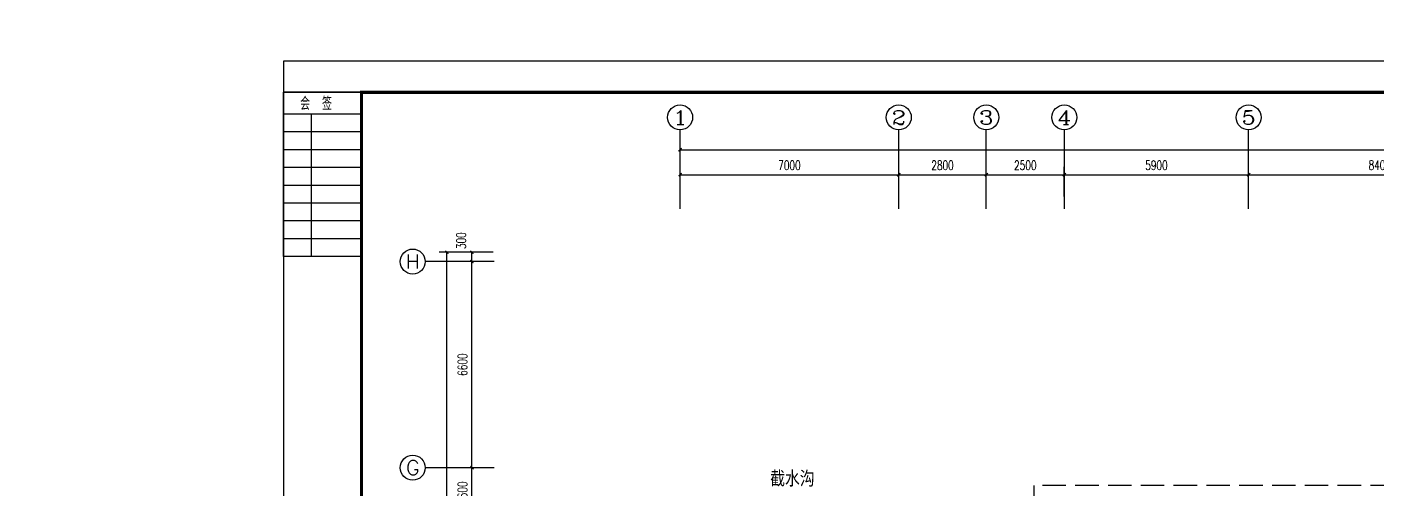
# Model space of a CAD drawing. Extents: x 2166032 to 5302137, y 581493 to 2416206.
# Drawn here: x 2544354 to 2587574, y 1291533 to 1306326 of the extents above; entities that cross this region are included whole.
import ezdxf
from ezdxf.enums import TextEntityAlignment as Align

# ---------------------------------------------------------------- set-up
doc = ezdxf.new("R2010")
doc.units = 0
doc.header["$LTSCALE"] = 1000
doc.header["$MEASUREMENT"] = 0
doc.linetypes.add('DASH', pattern=[0.35, 0.25, -0.1])
for name, color, linetype in [('AXIS', 3, 'Continuous'), ('AXIS_TEXT', 7, 'Continuous'), ('PUB_TEXT', 7, 'Continuous'), ('PUB_TITLE', 137, 'Continuous'), ('地沟', 8, 'Continuous')]:
    doc.layers.add(name, color=color, linetype=linetype)
doc.styles.add('_TCH_AXIS', font='complex_.ttf')
doc.styles.add('_TCH_DIM', font='tssdeng.shx', dxfattribs={"bigfont": 'tssdchn.shx'})
doc.styles.add('COMPLEX', font='complex_.ttf')
doc.styles.add('DIM_FONT', font='simplex_.ttf', dxfattribs={"width": 0.7})
doc.styles.add('TSSD_REIN', font='tssdeng.shx', dxfattribs={"width": 0.7, "bigfont": 'tssdchn.shx'})
doc.dimstyles.new('DIMN', dxfattribs={"dimtxt": 300, "dimasz": 100, "dimexe": 250, "dimexo": 300, "dimgap": 150, "dimtad": 1, "dimdec": 0, "dimzin": 0, "dimdsep": 46, "dimtxsty": 'DIM_FONT', "dimblk": 'ARCHTICK', "dimcen": 0.09, "dimclrt": 7, "dimazin": 2, "dimtfac": 1, "dimtdec": 0, "dimtix": 1, "dimtmove": 2, "dimatfit": 3, "dimldrblk": 'ARCHTICK', "dimfxl": 1, "dimtolj": 1, "dimtzin": 0, "dimarcsym": 0})

# ---------------------------------------------------------------- blocks, each defined once
blk = doc.blocks.new('$会签栏$00000001')
at = {"layer": 'PUB_TITLE'}
for p, q in [((-52.6, 0), (-52.6, 25)), ((-46.9, 0), (-46.9, 25)), ((-41.2, 0), (-41.2, 25)), ((-35.5, 0), (-35.5, 25)), ((-29.8, 0), (-29.8, 25)), ((-24.1, 0), (-24.1, 25)), ((-18.4, 0), (-18.4, 25)), ((-12.7, 0), (-12.7, 25)), ((-7, 0), (-7, 25)), ((0, 0), (0, 25)), ((-52.6, 16), (-7, 16))]:
    blk.add_line(p, q, dxfattribs=at)
blk.add_lwpolyline([(0, 25), (0, 0), (-52.6, 0), (-52.6, 25)], close=True, dxfattribs=at)
at = {"layer": 'PUB_TITLE', "color": 0, "style": 'TSSD_REIN', "width": 0.75}
blk.add_text('会  签', height=4.219, rotation=270, dxfattribs=at).set_placement((-5.71, 19.67))
blk = doc.blocks.new('_ArchTick')
at = {"color": 0, "linetype": 'ByBlock', "const_width": 0.4}
blk.add_lwpolyline([(-0.5, -0.5), (0.5, 0.5)], dxfattribs=at)
blk = doc.blocks.new('*D2636')
at = {"layer": 'AXIS', "color": 0, "lineweight": -2}
for p, q in [((2565264, 1300896), (2565264, 1301848)), ((2572264, 1300896), (2572264, 1301848)), ((2565264, 1301598), (2572264, 1301598))]:
    blk.add_line(p, q, dxfattribs=at)
at = {"layer": 'Defpoints', "color": 0}
for p in [(2572264, 1301598), (2565264, 1300596), (2572264, 1300596)]:
    blk.add_point(p, dxfattribs=at)
at = {"layer": 'AXIS', "color": 0, "lineweight": -2, "xscale": 100, "yscale": 100, "zscale": 100, "rotation": 180}
blk.add_blockref('_ArchTick', (2565264, 1301598), dxfattribs=at)
at = {"layer": 'AXIS', "color": 0, "lineweight": -2, "xscale": 100, "yscale": 100, "zscale": 100}
blk.add_blockref('_ArchTick', (2572264, 1301598), dxfattribs=at)
at = {"layer": 'AXIS', "color": 7, "insert": (2568764, 1301899), "char_height": 300, "attachment_point": 5, "style": 'DIM_FONT'}
blk.add_mtext('\\A1;7000', dxfattribs=at)
blk = doc.blocks.new('*D2637')
at = {"layer": 'AXIS', "color": 0, "lineweight": -2}
for p, q in [((2572264, 1300896), (2572264, 1301848)), ((2575064, 1300896), (2575064, 1301848)), ((2572264, 1301598), (2575064, 1301598))]:
    blk.add_line(p, q, dxfattribs=at)
at = {"layer": 'Defpoints', "color": 0}
for p in [(2575064, 1301598), (2572264, 1300596), (2575064, 1300596)]:
    blk.add_point(p, dxfattribs=at)
at = {"layer": 'AXIS', "color": 0, "lineweight": -2, "xscale": 100, "yscale": 100, "zscale": 100, "rotation": 180}
blk.add_blockref('_ArchTick', (2572264, 1301598), dxfattribs=at)
at = {"layer": 'AXIS', "color": 0, "lineweight": -2, "xscale": 100, "yscale": 100, "zscale": 100}
blk.add_blockref('_ArchTick', (2575064, 1301598), dxfattribs=at)
at = {"layer": 'AXIS', "color": 7, "insert": (2573664, 1301899), "char_height": 300, "attachment_point": 5, "style": 'DIM_FONT'}
blk.add_mtext('\\A1;2800', dxfattribs=at)
blk = doc.blocks.new('*D2638')
at = {"layer": 'AXIS', "color": 0, "lineweight": -2}
for p, q in [((2575064, 1300896), (2575064, 1301848)), ((2577564, 1300896), (2577564, 1301848)), ((2575064, 1301598), (2577564, 1301598))]:
    blk.add_line(p, q, dxfattribs=at)
at = {"layer": 'Defpoints', "color": 0}
for p in [(2577564, 1301598), (2575064, 1300596), (2577564, 1300596)]:
    blk.add_point(p, dxfattribs=at)
at = {"layer": 'AXIS', "color": 0, "lineweight": -2, "xscale": 100, "yscale": 100, "zscale": 100, "rotation": 180}
blk.add_blockref('_ArchTick', (2575064, 1301598), dxfattribs=at)
at = {"layer": 'AXIS', "color": 0, "lineweight": -2, "xscale": 100, "yscale": 100, "zscale": 100}
blk.add_blockref('_ArchTick', (2577564, 1301598), dxfattribs=at)
at = {"layer": 'AXIS', "color": 7, "insert": (2576314, 1301899), "char_height": 300, "attachment_point": 5, "style": 'DIM_FONT'}
blk.add_mtext('\\A1;2500', dxfattribs=at)
blk = doc.blocks.new('*D2639')
at = {"layer": 'AXIS', "color": 0, "lineweight": -2}
for p, q in [((2577564, 1300896), (2577564, 1301848)), ((2583464, 1300896), (2583464, 1301848)), ((2577564, 1301598), (2583464, 1301598))]:
    blk.add_line(p, q, dxfattribs=at)
at = {"layer": 'Defpoints', "color": 0}
for p in [(2583464, 1301598), (2577564, 1300596), (2583464, 1300596)]:
    blk.add_point(p, dxfattribs=at)
at = {"layer": 'AXIS', "color": 0, "lineweight": -2, "xscale": 100, "yscale": 100, "zscale": 100, "rotation": 180}
blk.add_blockref('_ArchTick', (2577564, 1301598), dxfattribs=at)
at = {"layer": 'AXIS', "color": 0, "lineweight": -2, "xscale": 100, "yscale": 100, "zscale": 100}
blk.add_blockref('_ArchTick', (2583464, 1301598), dxfattribs=at)
at = {"layer": 'AXIS', "color": 7, "insert": (2580514, 1301899), "char_height": 300, "attachment_point": 5, "style": 'DIM_FONT'}
blk.add_mtext('\\A1;5900', dxfattribs=at)
blk = doc.blocks.new('*D2640')
at = {"layer": 'AXIS', "color": 0, "lineweight": -2}
for p, q in [((2583464, 1300896), (2583464, 1301848)), ((2591864, 1300896), (2591864, 1301848)), ((2583464, 1301598), (2591864, 1301598))]:
    blk.add_line(p, q, dxfattribs=at)
at = {"layer": 'Defpoints', "color": 0}
for p in [(2591864, 1301598), (2583464, 1300596), (2591864, 1300596)]:
    blk.add_point(p, dxfattribs=at)
at = {"layer": 'AXIS', "color": 0, "lineweight": -2, "xscale": 100, "yscale": 100, "zscale": 100, "rotation": 180}
blk.add_blockref('_ArchTick', (2583464, 1301598), dxfattribs=at)
at = {"layer": 'AXIS', "color": 0, "lineweight": -2, "xscale": 100, "yscale": 100, "zscale": 100}
blk.add_blockref('_ArchTick', (2591864, 1301598), dxfattribs=at)
at = {"layer": 'AXIS', "color": 7, "insert": (2587664, 1301902), "char_height": 300, "attachment_point": 5, "style": 'DIM_FONT'}
blk.add_mtext('\\A1;8400', dxfattribs=at)
blk = doc.blocks.new('*D2649')
at = {"layer": 'AXIS', "color": 0, "lineweight": -2}
for p, q in [((2565264, 1301196), (2565264, 1302648)), ((2565264, 1302398), (2642894, 1302398)), ((2642894, 1301196), (2642894, 1302648))]:
    blk.add_line(p, q, dxfattribs=at)
at = {"layer": 'Defpoints', "color": 0}
for p in [(2642894, 1302398), (2565264, 1300896), (2642894, 1300896)]:
    blk.add_point(p, dxfattribs=at)
at = {"layer": 'AXIS', "color": 0, "lineweight": -2, "xscale": 100, "yscale": 100, "zscale": 100, "rotation": 180}
blk.add_blockref('_ArchTick', (2565264, 1302398), dxfattribs=at)
at = {"layer": 'AXIS', "color": 0, "lineweight": -2, "xscale": 100, "yscale": 100, "zscale": 100}
blk.add_blockref('_ArchTick', (2642894, 1302398), dxfattribs=at)
at = {"layer": 'AXIS', "color": 7, "insert": (2604079, 1302699), "char_height": 300, "attachment_point": 5, "style": 'DIM_FONT'}
blk.add_mtext('\\A1;77630', dxfattribs=at)
blk = doc.blocks.new('*D2678')
at = {"layer": 'AXIS', "color": 0, "lineweight": -2}
for p, q in [((2559162, 1292215), (2558349, 1292215)), ((2558599, 1290615), (2558599, 1292215)), ((2559162, 1290615), (2558349, 1290615))]:
    blk.add_line(p, q, dxfattribs=at)
at = {"layer": 'Defpoints', "color": 0}
for p in [(2558599, 1292215), (2559462, 1292215), (2559462, 1290615)]:
    blk.add_point(p, dxfattribs=at)
at = {"layer": 'AXIS', "color": 0, "lineweight": -2, "xscale": 100, "yscale": 100, "zscale": 100}
for p, rotation in [((2558599, 1292215), 90), ((2558599, 1290615), 270)]:
    blk.add_blockref('_ArchTick', p, dxfattribs=dict(at, rotation=rotation))
at = {"layer": 'AXIS', "color": 7, "insert": (2558298, 1291415), "char_height": 300, "attachment_point": 5, "rotation": 90, "style": 'DIM_FONT'}
blk.add_mtext('\\A1;1600', dxfattribs=at)
blk = doc.blocks.new('*D2679')
at = {"layer": 'AXIS', "color": 0, "lineweight": -2}
for p, q in [((2559162, 1298815), (2558349, 1298815)), ((2558599, 1292215), (2558599, 1298815)), ((2559162, 1292215), (2558349, 1292215))]:
    blk.add_line(p, q, dxfattribs=at)
at = {"layer": 'Defpoints', "color": 0}
for p in [(2558599, 1298815), (2559462, 1298815), (2559462, 1292215)]:
    blk.add_point(p, dxfattribs=at)
at = {"layer": 'AXIS', "color": 0, "lineweight": -2, "xscale": 100, "yscale": 100, "zscale": 100}
for p, rotation in [((2558599, 1298815), 90), ((2558599, 1292215), 270)]:
    blk.add_blockref('_ArchTick', p, dxfattribs=dict(at, rotation=rotation))
at = {"layer": 'AXIS', "color": 7, "insert": (2558298, 1295515), "char_height": 300, "attachment_point": 5, "rotation": 90, "style": 'DIM_FONT'}
blk.add_mtext('\\A1;6600', dxfattribs=at)
blk = doc.blocks.new('*D2680')
at = {"layer": 'AXIS', "color": 0, "lineweight": -2}
for p, q in [((2559162, 1299115), (2558349, 1299115)), ((2559162, 1298815), (2558349, 1298815)), ((2558599, 1298815), (2558599, 1299115))]:
    blk.add_line(p, q, dxfattribs=at)
at = {"layer": 'Defpoints', "color": 0}
for p in [(2558599, 1299115), (2559462, 1299115), (2559462, 1298815)]:
    blk.add_point(p, dxfattribs=at)
at = {"layer": 'AXIS', "color": 0, "lineweight": -2, "xscale": 100, "yscale": 100, "zscale": 100}
for p, rotation in [((2558599, 1299115), 90), ((2558599, 1298815), 270)]:
    blk.add_blockref('_ArchTick', p, dxfattribs=dict(at, rotation=rotation))
at = {"layer": 'AXIS', "color": 7, "insert": (2558254, 1299485), "char_height": 300, "attachment_point": 5, "rotation": 90, "style": 'DIM_FONT'}
blk.add_mtext('\\A1;300', dxfattribs=at)
blk = doc.blocks.new('*D2681')
at = {"layer": 'AXIS', "color": 0, "lineweight": -2}
for p, q in [((2559279, 1299115), (2557549, 1299115)), ((2557799, 1259490), (2557799, 1299115)), ((2559279, 1259490), (2557549, 1259490))]:
    blk.add_line(p, q, dxfattribs=at)
at = {"layer": 'Defpoints', "color": 0}
for p in [(2557799, 1299115), (2559579, 1299115), (2559579, 1259490)]:
    blk.add_point(p, dxfattribs=at)
at = {"layer": 'AXIS', "color": 0, "lineweight": -2, "xscale": 100, "yscale": 100, "zscale": 100}
for p, rotation in [((2557799, 1299115), 90), ((2557799, 1259490), 270)]:
    blk.add_blockref('_ArchTick', p, dxfattribs=dict(at, rotation=rotation))
at = {"layer": 'AXIS', "color": 7, "insert": (2557498, 1279303), "char_height": 300, "attachment_point": 5, "rotation": 90, "style": 'DIM_FONT'}
blk.add_mtext('\\A1;39625', dxfattribs=at)
blk = doc.blocks.new('_AXISO')
blk.add_circle((0, 0), 0.5)
at = {"layer": 'AXIS_TEXT', "style": 'COMPLEX', "width": 1.171875}
blk.add_attdef('A', text='', height=0.56, dxfattribs=at).set_placement((-0.25, -0.28), (0.25, -0.28), align=Align.FIT)

msp = doc.modelspace()

# ---------------------------------------------------------------- linework, layer by layer
msp.add_circle((2604640.5, 1020101.3), 438608.5)
at = {"layer": 'AXIS'}
for p, q in [((2565264.3, 1300500.4), (2565264.3, 1303031.5)), ((2572264.3, 1300500.4), (2572264.3, 1303031.5)), ((2575064.3, 1300500.4), (2575064.3, 1303031.5)), ((2577564.3, 1300500.4), (2577564.3, 1303031.5)), ((2583464.3, 1300500.4), (2583464.3, 1303031.5)), ((2559310, 1298815.5), (2557103, 1298815.5)), ((2559310, 1292215.5), (2557103, 1292215.5))]:
    msp.add_line(p, q, dxfattribs=at)
at = {"layer": 'PUB_TITLE'}
msp.add_lwpolyline([(2552565.3, 1245835.7), (2657665.3, 1245835.7), (2657665.3, 1305235.7), (2552565.3, 1305235.7)], close=True, dxfattribs=at)
at = {"layer": 'PUB_TITLE', "const_width": 100}
msp.add_lwpolyline([(2555065.3, 1246835.7), (2656665.3, 1246835.7), (2656665.3, 1304235.7), (2555065.3, 1304235.7)], close=True, dxfattribs=at)
at = {"layer": '地沟', "linetype": 'DASH', "ltscale": 3}
msp.add_lwpolyline([(2622764.3, 1291640.5), (2576587.4, 1291640.5), (2576587.4, 1288469.8)], dxfattribs=at)

# ---------------------------------------------------------------- block references
at = {"layer": 'AXIS'}
ref = msp.add_blockref('_AXISO', (2565264.3, 1303431.5), dxfattribs=dict(at, xscale=800, yscale=800, zscale=800))
ref.add_attrib('A', '1', dxfattribs={"layer": 'AXIS_TEXT', "height": 452.5, "style": '_TCH_AXIS', "width": 1.388087}).set_placement((2565038.1, 1303205.2), (2565490.6, 1303205.2), align=Align.FIT)
ref = msp.add_blockref('_AXISO', (2572264.3, 1303431.5), dxfattribs=dict(at, xscale=800, yscale=800, zscale=800))
ref.add_attrib('A', '2', dxfattribs={"layer": 'AXIS_TEXT', "height": 452.5, "style": '_TCH_AXIS', "width": 1.049113}).set_placement((2572038.1, 1303205.2), (2572490.6, 1303205.2), align=Align.FIT)
ref = msp.add_blockref('_AXISO', (2575064.3, 1303431.5), dxfattribs=dict(at, xscale=800, yscale=800, zscale=800))
ref.add_attrib('A', '3', dxfattribs={"layer": 'AXIS_TEXT', "height": 452.5, "style": '_TCH_AXIS', "width": 1.049113}).set_placement((2574838.1, 1303205.2), (2575290.6, 1303205.2), align=Align.FIT)
ref = msp.add_blockref('_AXISO', (2577564.3, 1303431.5), dxfattribs=dict(at, xscale=800, yscale=800, zscale=800))
ref.add_attrib('A', '4', dxfattribs={"layer": 'AXIS_TEXT', "height": 452.5, "style": '_TCH_AXIS'}).set_placement((2577338.1, 1303205.2), (2577790.6, 1303205.2), align=Align.FIT)
ref = msp.add_blockref('_AXISO', (2583464.3, 1303431.5), dxfattribs=dict(at, xscale=800, yscale=800, zscale=800))
ref.add_attrib('A', '5', dxfattribs={"layer": 'AXIS_TEXT', "height": 452.5, "style": '_TCH_AXIS', "width": 1.049113}).set_placement((2583238.1, 1303205.2), (2583690.6, 1303205.2), align=Align.FIT)
ref = msp.add_blockref('_AXISO', (2556703, 1298815.5), dxfattribs=dict(at, xscale=800, yscale=800, zscale=800))
ref.add_attrib('A', 'H', dxfattribs={"layer": 'AXIS_TEXT', "height": 452.5, "style": '_TCH_AXIS', "width": 0.877353}).set_placement((2556476.7, 1298589.2), (2556929.3, 1298589.2), align=Align.FIT)
ref = msp.add_blockref('_AXISO', (2556703, 1292215.5), dxfattribs=dict(at, xscale=800, yscale=800, zscale=800))
ref.add_attrib('A', 'G', dxfattribs={"layer": 'AXIS_TEXT', "height": 452.5, "style": '_TCH_AXIS', "width": 0.914932}).set_placement((2556476.7, 1291989.2), (2556929.3, 1291989.2), align=Align.FIT)
at = {"layer": 'PUB_TITLE', "xscale": 100, "yscale": 100, "zscale": 100, "rotation": 90}
msp.add_blockref('$会签栏$00000001', (2555065.3, 1304235.7), dxfattribs=at)

# ---------------------------------------------------------------- texts
at = {"layer": 'PUB_TEXT', "style": '_TCH_DIM'}
msp.add_text('截水沟', height=500, dxfattribs=at).set_placement((2568145, 1291608.7))

# ---------------------------------------------------------------- dimensions: what is measured, and where the dimension line sits
at = {"layer": 'AXIS'}
for p1, p2, distance, picture, middle in [((2565264.3, 1300895.8), (2642894.3, 1300895.8), 1501.9, '*D2649', (2604079.3, 1302699)), ((2565264.3, 1300595.8), (2572264.3, 1300595.8), 1001.9, '*D2636', (2568764.3, 1301899)), ((2572264.3, 1300595.8), (2575064.3, 1300595.8), 1001.9, '*D2637', (2573664.3, 1301899)), ((2575064.3, 1300595.8), (2577564.3, 1300595.8), 1001.9, '*D2638', (2576314.3, 1301899)), ((2577564.3, 1300595.8), (2583464.3, 1300595.8), 1001.9, '*D2639', (2580514.3, 1301899)), ((2583464.3, 1300595.8), (2591864.3, 1300595.8), 1001.9, '*D2640', (2587664.3, 1301902.5)), ((2559578.6, 1259490.5), (2559578.6, 1299115.5), 1779.7, '*D2681', (2557497.5, 1279303)), ((2559461.8, 1292215.5), (2559461.8, 1298815.5), 862.9, '*D2679', (2558297.5, 1295515.5)), ((2559461.8, 1290615.5), (2559461.8, 1292215.5), 862.9, '*D2678', (2558297.5, 1291415.5))]:
    dim = msp.add_aligned_dim(p1=p1, p2=p2, distance=distance, dimstyle='DIMN', dxfattribs=at)
    dim.commit()
    dim.dimension.update_dxf_attribs({"geometry": picture, "text_midpoint": middle})
dim = msp.add_linear_dim(base=(2558598.9, 1299115.5), p1=(2559461.8, 1298815.5), p2=(2559461.8, 1299115.5), angle=90, dimstyle='DIMN', dxfattribs=at)
dim.commit()
dim.dimension.update_dxf_attribs({"geometry": '*D2680', "text_midpoint": (2558253.9, 1299485.5), "dimtype": 161})

doc.saveas('drawing.dxf')
